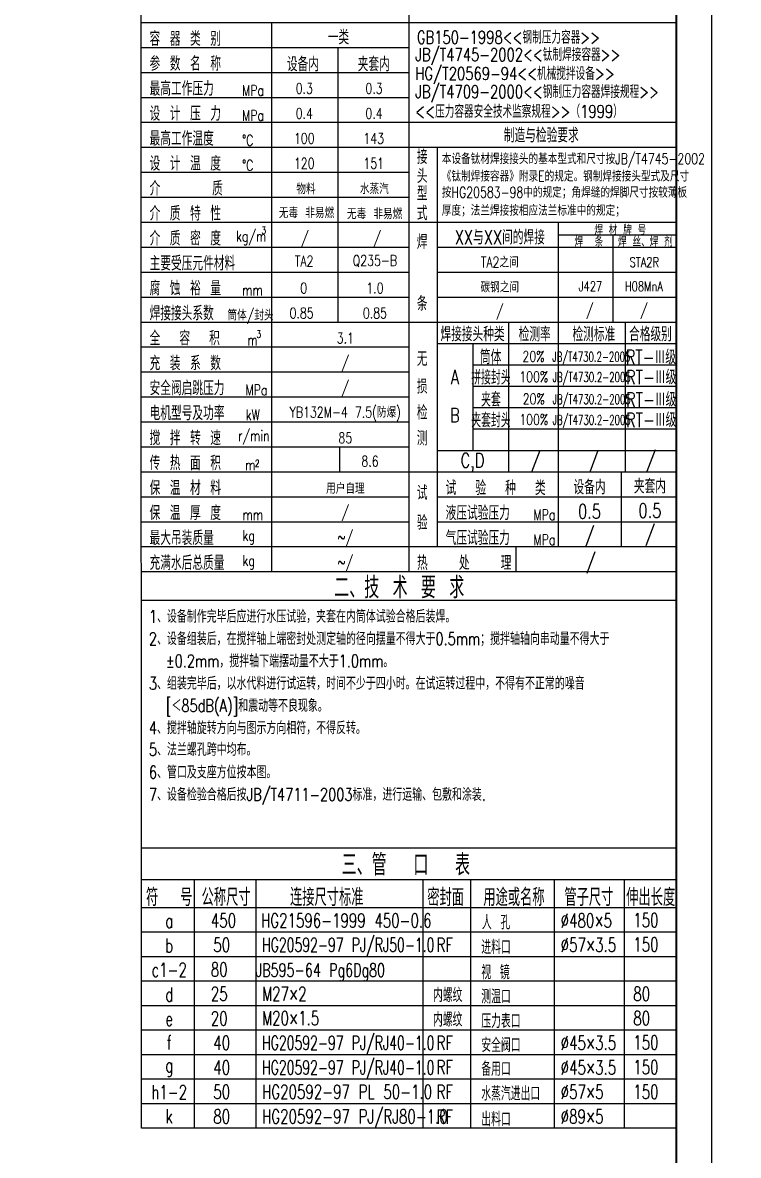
# Model space of a CAD drawing. Header units: millimetres. Extents: x -609 to 19506, y -219 to 17861.
# Drawn here: x 2721 to 5129, y 3017 to 6829 of the extents above; entities that cross this region are included whole.
import ezdxf
from ezdxf.enums import TextEntityAlignment as Align

# ---------------------------------------------------------------- set-up
doc = ezdxf.new("R2010")
doc.units = ezdxf.units.MM
doc.header["$LTSCALE"] = 120
doc.header["$PDMODE"] = 3
for name, color, linetype in [('3', 6, 'Continuous'), ('4', 5, 'Continuous'), ('B', 7, 'Continuous')]:
    doc.layers.add(name, color=color, linetype=linetype)
doc.styles.add('HZ', font='txt', dxfattribs={"width": 0.7, "bigfont": 'hztxt'})
doc.dimstyles.new('ISO-25', dxfattribs={"dimtxt": 2.5, "dimasz": 2.5, "dimexe": 1.25, "dimexo": 0.625, "dimtad": 1, "dimdsep": 46, "dimtxsty": 'Standard', "dimcen": 2.5, "dimadec": 0, "dimazin": 0, "dimtfac": 1, "dimtmove": 0, "dimatfit": 3, "dimfxl": 0, "dimarcsym": 0})

# ---------------------------------------------------------------- blocks, each defined once
blk = doc.blocks.new('*D199')
at = {"layer": 'B', "color": 0, "lineweight": -2}
blk.add_line((17067.2, 5209.7), (17095, 5225.7), dxfattribs=at)
blk.add_arc((17058.7, 5204.7), 36.9, 12.4607, 17.5393, dxfattribs=at)
at = {"layer": 'B', "color": 0}
for points in [[(17092.6, 5215.3), (17095.1, 5216.4), (17090.6, 5223.2)], [(17096, 5212.8), (17093.4, 5212.6), (17095.6, 5204.7)]]:
    blk.add_solid(points, dxfattribs=at)
at = {"layer": 'Defpoints', "color": 0}
for p in [(17056.7, 5204.7), (17058.7, 5204.7), (17067.2, 5209.7), (17095, 5211.1), (17156.7, 5204.7)]:
    blk.add_point(p, dxfattribs=at)

msp = doc.modelspace()

# ---------------------------------------------------------------- linework, layer by layer
at = {"color": 1}
for p, q in [((3121.121, 3108.128), (3120.002, 7008)), ((4920, 4980.002), (3120.002, 4980.002)), ((4921.846, 4050.476), (3120.845, 4050.476)), ((4921.614, 3108.128), (3121.121, 3108.128))]:
    msp.add_line(p, q, dxfattribs=at)
for p, q in [((4020.001, 6912), (4020.001, 4980.002)), ((4920, 6828), (3120.002, 6828)), ((3557.938, 6828), (3557.938, 4980.002)), ((4020.001, 6744), (3120.002, 6744)), ((4020.001, 6660), (3120.002, 6660)), ((4020.001, 6576.001), (3120.002, 6576.001)), ((4920, 6492.001), (3120.002, 6492.001)), ((4920, 6408.001), (3120.002, 6408.001)), ((4116.001, 6408.001), (4116.001, 5064.002)), ((4020.001, 6324.001), (3120.002, 6324.001)), ((4020.001, 6240.001), (3120.002, 6240.001)), ((4020.001, 6156.001), (3120.002, 6156.001)), ((4920, 6156.001), (4020.001, 6156.001)), ((4522.761, 6156.001), (4522.761, 5064.002)), ((4522.761, 6114.001), (4920, 6114.001)), ((4706.337, 6114.001), (4706.337, 5820.001)), ((4020.001, 6072.001), (3120.002, 6072.001)), ((4920, 6072.001), (4116.001, 6072.001)), ((4020.001, 5988.001), (3120.002, 5988.001)), ((4920, 5988.001), (4116.001, 5988.001)), ((4020.001, 5904.001), (3120.002, 5904.001)), ((4920, 5904.001), (4116.001, 5904.001)), ((4920.428, 5820.001), (3120.002, 5820.001)), ((4356.001, 5820.001), (4356.001, 5316.002)), ((4748.483, 5820.001), (4748.483, 5316.002)), ((4020.001, 5736.002), (3120.002, 5736.002)), ((4920, 5748.001), (4116.001, 5748.001)), ((4236.001, 5748.001), (4236.001, 5388.002)), ((4920, 5748.001), (4236.001, 5748.001)), ((4020.001, 5652.002), (3120.002, 5652.002)), ((4920, 5676.004), (4236.001, 5676.004)), ((4920, 5604.007), (4236.001, 5604.007)), ((4020.001, 5568.002), (3120.002, 5568.002)), ((4920, 5532.01), (4236.001, 5532.01)), ((4020.001, 5484.002), (3120.002, 5484.002)), ((4920, 5460.013), (4236.001, 5460.013)), ((4020.001, 5400.002), (3120.002, 5400.002)), ((4920, 5388.002), (4116.001, 5388.002)), ((4920, 5316.002), (3120.002, 5316.002)), ((4735.089, 5316.002), (4735.089, 5064.002)), ((4020.001, 5232.002), (3120.002, 5232.002)), ((4920, 5232.002), (4116.001, 5232.002)), ((4020.001, 5148.002), (3120.002, 5148.002)), ((4920, 5148.002), (4116.001, 5148.002)), ((4920, 5148.002), (4116.001, 5148.002)), ((4920, 5064.002), (3120.002, 5064.002)), ((4380.001, 5064.002), (4380.001, 4980.002)), ((4920, 4884.003), (3120.002, 4884.003)), ((4921.614, 3944.348), (3121.658, 3944.348)), ((3298.355, 3944.348), (3298.355, 3108.128)), ((3505.324, 3944.348), (3505.324, 3108.128)), ((4067.594, 3944.348), (4067.594, 3108.128)), ((4227.779, 3944.348), (4227.779, 3108.128)), ((4509.32, 3944.348), (4509.32, 3108.128)), ((4744.917, 3944.348), (4744.917, 3108.128)), ((4921.614, 3850.11), (3121.658, 3850.11)), ((4921.614, 3767.651), (3121.658, 3767.651)), ((4921.614, 3685.192), (3121.658, 3685.192)), ((4921.614, 3602.734), (3121.658, 3602.734)), ((4921.614, 3520.275), (3121.658, 3520.275)), ((4921.614, 3437.816), (3121.658, 3437.816)), ((4921.614, 3355.446), (3121.658, 3355.446)), ((4921.614, 3272.787), (3121.658, 3272.787)), ((4921.614, 3190.328), (3121.658, 3190.328)), ((4921.614, 3190.328), (3121.658, 3190.328))]:
    msp.add_line(p, q)
at = {"layer": '3'}
msp.add_lwpolyline([(0, 7128), (0, 0), (5040, 0), (5040, 7128)], close=True, dxfattribs=at)
at = {"layer": '4', "const_width": 6}
msp.add_lwpolyline([(120, 7008), (120, 120), (4920, 120), (4920, 7008)], close=True, dxfattribs=at)
at = {"layer": 'B'}
for p, q in [((3782.006, 5820.001), (3782.006, 6744)), ((3786.73, 5400.002), (3786.73, 5316.002))]:
    msp.add_line(p, q, dxfattribs=at)

# ---------------------------------------------------------------- texts
at = {"style": 'HZ'}
for s, height, width, p in [('容 器 类 别', 47.9999, 0.75, (3148.017, 6750.491)), ('GB150-1998<<钢制压力容器>>', 43.19999, 0.75, (4047.249, 6757.694)), ('JB/T4745-2002<<钛制焊接容器>>', 43.19999, 0.75, (4042.036, 6699.447)), ('参 数 名 称', 47.9999, 0.75, (3148.017, 6666.491)), ('HG/T20569-94<<机械搅拌设备>>', 43.19999, 0.75, (4042.036, 6635.663)), ('最高工作压力', 47.9999, 0.75, (3148.017, 6582.491)), ('MPa', 36, 0.75, (3459.117, 6582.491)), ('JB/T4709-2000<<钢制压力容器焊接规程>>', 43.19999, 0.75, (4042.036, 6574.529)), ('<<压力容器安全技术监察规程>>（1999）', 43.19999, 0.75, (4042.036, 6508.085)), ('设 计 压 力', 47.9999, 0.75, (3148.017, 6498.492)), ('MPa', 36, 0.75, (3459.117, 6498.492)), ('最高工作温度', 47.9999, 0.75, (3148.017, 6414.492)), ('%%DC', 36, 0.75, (3459.117, 6414.492)), ('接', 48, 0.75, (4047.182, 6352.762)), ('设 计 温 度', 47.9999, 0.75, (3148.017, 6330.492)), ('%%DC', 36, 0.75, (3459.117, 6330.492)), ('本设备钛材焊接接头的基本型式和尺寸按JB/T4745-2002', 35.99996, 0.75, (4131.209, 6352.555)), ('头', 48, 0.75, (4047.182, 6288.428)), ('《钛制焊接容器》附录E的规定。钢制焊接接头型式及尺寸', 35.99996, 0.75, (4131.209, 6293.863)), ('介     质', 47.9999, 0.75, (3148.017, 6246.492)), ('型', 48, 0.75, (4047.182, 6229.734)), ('按HG20583-98中的规定；角焊缝的焊脚尺寸按较薄板', 35.99996, 0.75, (4131.209, 6239.504)), ('介 质 特 性', 47.9999, 0.75, (3148.017, 6162.492)), ('式', 48, 0.75, (4047.182, 6163.441)), ('厚度；法兰焊接按相应法兰标准中的规定；', 35.99996, 0.75, (4131.209, 6178.78)), ('3', 24, 0.75, (3524.633, 6117.623)), ('介 质 密 度', 47.9999, 0.75, (3148.017, 6078.492)), ('kg/m', 36, 0.75, (3439.116, 6091.874)), ('焊', 48, 0.75, (4047.182, 6066.455)), ('主要受压元件材料', 47.9999, 0.75, (3148.017, 5994.492)), ('腐 蚀 裕 量', 47.9999, 0.75, (3148.017, 5910.492)), ('mm', 36, 0.75, (3459.47, 5910.492)), ('条', 48, 0.75, (4047.182, 5859.204)), ('焊接接头系数', 47.9999, 0.75, (3148.017, 5826.492)), ('筒体/封头', 36, 0.75, (3410.167, 5826.492)), ('全  容  积', 47.9999, 0.75, (3148.017, 5742.492)), ('m', 36, 0.75, (3476.798, 5742.492)), ('3', 24, 0.75, (3507.546, 5768.241)), ('无', 48, 0.75, (4047.182, 5672.946)), ('充 装 系 数', 47.9999, 0.75, (3148.017, 5658.493)), ('安全阀启跳压力', 47.9999, 0.75, (3148.017, 5574.493)), ('MPa', 36, 0.75, (3470.639, 5574.493)), ('损', 48, 0.75, (4047.182, 5580.089)), ('电机型号及功率', 47.9999, 0.75, (3148.017, 5490.493)), ('检', 48, 0.75, (4047.182, 5492.114)), ('kW', 36, 0.75, (3471.638, 5490.493)), ('搅 拌 转 速', 47.9999, 0.75, (3148.017, 5406.493)), ('r/min', 36, 0.75, (3445.599, 5420.36)), ('测', 48, 0.75, (4047.182, 5405.983)), ('传 热 面 积', 47.9999, 0.75, (3148.017, 5322.493)), ('m', 36, 0.75, (3469.635, 5322.493)), ('2', 24, 0.75, (3502.417, 5333.574)), ('保 温 材 料', 47.9999, 0.75, (3148.017, 5238.493)), ('试', 48, 0.75, (4047.182, 5221.841)), ('试  验  种  类', 47.9999, 0.75, (4144.016, 5238.493)), ('保 温 厚 度', 47.9999, 0.75, (3148.017, 5154.493)), ('液压试验压力', 47.9999, 0.75, (4144.016, 5154.493)), ('MPa', 36, 0.75, (4439.447, 5154.493)), ('mm', 36, 0.75, (3460.695, 5154.493)), ('验', 48, 0.75, (4047.182, 5122.171)), ('最大吊装质量', 47.9999, 0.75, (3148.017, 5070.493)), ('kg', 36, 0.75, (3460.695, 5084.36)), ('气压试验压力', 47.9999, 0.75, (4144.016, 5070.493)), ('MPa', 36, 0.75, (4439.447, 5070.493)), ('充满水后总质量', 47.9999, 0.75, (3148.017, 4986.493)), ('kg', 36, 0.75, (3460.695, 5000.36)), ('热   处   理', 47.9999, 0.75, (4048.016, 4986.493)), ('二、技 术 要 求', 71.9999, 0.7, (3769.456, 4891.372)), ('1、设备制作完毕后应进行水压试验，夹套在内筒体试验合格后装焊。', 42.4911, 0.75, (3145.645, 4809.001)), ('2、设备组装后，在搅拌轴上端密封处测定轴的径向摆量不得大于0.5mm；搅拌轴轴向串动量不得大于', 42.4911, 0.75, (3145.666, 4734)), ('  %%P0.2mm，搅拌轴下端摆动量不大于1.0mm。', 42.4911, 0.75, (3145.688, 4659.003)), ('3、组装完毕后，以水代料进行试运转，时间不少于四小时。在试运转过程中，不得有不正常的噪音', 42.4911, 0.75, (3145.71, 4584.003)), ('  [＜85dB(A)]和震动等不良现象。', 42.4911, 0.75, (3145.732, 4509.003)), ('4、搅拌轴旋转方向与图示方向相符，不得反转。', 42.4911, 0.75, (3145.754, 4434.003)), ('5、法兰螺孔跨中均布。', 42.4911, 0.75, (3145.776, 4361.392)), ('6、管口及支座方位按本图。', 42.4911, 0.75, (3145.776, 4284.921)), ('7、设备检验合格后按JB/T4711-2003标准，进行运输、包敷和涂装.', 42.4911, 0.75, (3145.798, 4209.921)), ('450', 47.1193, 0.7, (3354.176, 3783.696)), ('HG21596-1999 450-0.6', 47.11927, 0.7, (3523.141, 3783.49)), ('人 孔', 47.1193, 0.7, (4266.129, 3777.114)), ('%%C480×5', 47.1193, 0.7, (4531.244, 3783.955)), ('150', 47.1193, 0.7, (4775.371, 3784.231)), ('50', 47.1193, 0.7, (3362.47, 3701.784)), ('HG20592-97 PJ/RJ50-1.0', 47.11927, 0.65, (3526.526, 3701.496)), ('进料口', 47.1193, 0.7, (4264.145, 3693.869)), ('%%C57×3.5', 47.1193, 0.7, (4531.244, 3701.326)), ('150', 47.1193, 0.7, (4775.371, 3702.237)), ('80', 47.1193, 0.7, (3354.176, 3618.779)), ('JB595-64 Pg6Dg80', 44.76331, 0.7, (3505.324, 3617.976)), ('视 镜', 47.1193, 0.7, (4264.145, 3609.26)), ('25', 47.1193, 0.7, (3354.176, 3536.32)), ('M27×2', 47.1193, 0.7, (3526.526, 3537.037)), ('80', 47.1193, 0.7, (4775.371, 3537.037)), ('测温口', 47.1193, 0.7, (4264.145, 3527.518)), ('20', 47.1193, 0.7, (3354.176, 3453.861)), ('M20×1.5', 47.1193, 0.7, (3526.526, 3454.578)), ('压力表口', 47.1193, 0.7, (4264.145, 3445.06)), ('80', 47.1193, 0.7, (4775.371, 3454.578)), ('40', 47.1193, 0.7, (3362.47, 3371.949)), ('HG20592-97 PJ/RJ40-1.0', 47.11927, 0.65, (3526.526, 3371.661)), ('安全阀口', 47.1193, 0.7, (4264.145, 3364.034)), ('%%C45×3.5', 47.1193, 0.7, (4531.244, 3371.491)), ('150', 47.1193, 0.7, (4775.371, 3372.402)), ('40', 47.1193, 0.7, (3362.47, 3289.291)), ('HG20592-97 PJ/RJ40-1.0', 47.11927, 0.65, (3526.526, 3289.202)), ('备用口', 47.1193, 0.7, (4264.145, 3284.01)), ('%%C45×3.5', 47.1193, 0.7, (4531.244, 3289.032)), ('150', 47.1193, 0.7, (4775.371, 3289.744)), ('50', 47.1193, 0.7, (3362.47, 3206.832)), ('HG20592-97 PL 50-1.0', 47.11927, 0.7, (3526.526, 3206.373)), ('水蒸汽进出口', 47.1193, 0.7, (4264.145, 3201.108)), ('%%C57×5', 47.1193, 0.7, (4531.244, 3206.373)), ('150', 47.1193, 0.7, (4775.371, 3207.115)), ('80', 47.1193, 0.7, (3362.47, 3124.085)), ('HG20592-97 PJ/RJ80-1.0', 47.11927, 0.7, (3526.526, 3124.085)), ('出料口', 47.1193, 0.7, (4264.145, 3114.566)), ('%%C89×5', 47.1193, 0.7, (4531.244, 3124.003))]:
    msp.add_text(s, height=height, dxfattribs=dict(at, width=width)).set_placement(p)
for s, height, width, p in [('一类', 47.9999, 0.75, (3783.349, 6781.849)), ('设备内', 47.9999, 0.75, (3664.045, 6691.088)), ('夹套内', 47.9999, 0.75, (3902.364, 6691.088)), ('0.3', 36, 0.75, (3668.427, 6607.089)), ('0.3', 36, 0.75, (3903.243, 6607.089)), ('0.4', 36, 0.75, (3668.427, 6523.089)), ('0.4', 36, 0.75, (3903.243, 6523.089)), ('100', 36, 0.75, (3668.427, 6439.089)), ('143', 36, 0.75, (3902.157, 6439.089)), ('制造与检验要求', 47.9999, 0.75, (4465.734, 6451.964)), ('120', 36, 0.75, (3668.427, 6355.089)), ('151', 36, 0.75, (3902.157, 6355.089)), ('物料', 36, 0.75, (3674.319, 6271.089)), ('水蒸汽', 36, 0.75, (3904.228, 6271.089)), ('无毒 非易燃', 36, 0.75, (3676.021, 6190.565)), ('无毒 非易燃', 36, 0.75, (3905.179, 6187.089)), ('焊 材 牌 号', 28.8, 0.75, (4731.542, 6133.026)), ('/', 36, 0.75, (3670.967, 6103.089)), ('/', 36, 0.75, (3914.176, 6103.089)), ('XX与XX间的焊接', 47.9999, 0.75, (4326.192, 6108.472)), ('焊  条', 28.8, 0.75, (4625.913, 6093.4)), ('焊 丝、焊 剂', 28.8, 0.75, (4816.193, 6093.4)), ('TA2', 36, 0.75, (3667.992, 6026.181)), ('Q235-B', 36, 0.75, (3905.987, 6026.181)), ('TA2之间', 36, 0.75, (4326.192, 6024.472)), ('STA2R', 32.4, 0.75, (4812.64, 6022.406)), ('0', 36, 0.75, (3666.62, 5935.089)), ('1.0', 36, 0.75, (3906.249, 5935.089)), ('碳钢之间', 36, 0.75, (4326.192, 5940.472)), ('J427', 32.4, 0.75, (4631.035, 5941.174)), ('H08MnA', 32.4, 0.75, (4811.108, 5941.174)), ('/', 36, 0.75, (4326.192, 5856.472)), ('/', 36, 0.75, (4629.082, 5859.19)), ('/', 36, 0.75, (4811.091, 5859.19)), ('0.85', 36, 0.75, (3659.663, 5851.089)), ('0.85', 36, 0.75, (3906.249, 5851.089)), ('焊接接头种类', 47.9999, 0.75, (4234.553, 5782.595)), ('检测率', 47.9999, 0.75, (4443.489, 5782.595)), ('检测标准', 47.9999, 0.75, (4642.739, 5782.595)), ('合格级别', 47.9999, 0.75, (4833.139, 5782.595)), ('3.1', 36, 0.75, (3806.63, 5767.09)), ('筒体', 47.9999, 0.75, (4295.423, 5705.457)), ('20%', 36, 0.75, (4439.438, 5705.457)), ('JB/T4730.2-2005', 32.39996, 0.65, (4634.282, 5701.81)), ('RT-Ⅲ级', 47.9999, 0.75, (4834.375, 5705.457)), ('/', 36, 0.75, (3806.63, 5683.09)), ('A', 48, 0.75, (4175.03, 5635.892)), ('拼接封头', 47.9999, 0.6, (4296.409, 5636.978)), ('100%', 36, 0.75, (4440.424, 5636.978)), ('JB/T4730.2-2005', 32.39996, 0.65, (4635.268, 5633.331)), ('RT-Ⅲ级', 47.9999, 0.75, (4835.361, 5638.032)), ('/', 36, 0.75, (3806.63, 5599.09)), ('夹套', 47.9999, 0.6, (4296.409, 5562.539)), ('20%', 36, 0.75, (4440.424, 5562.539)), ('JB/T4730.2-2005', 32.39996, 0.65, (4635.268, 5558.892)), ('RT-Ⅲ级', 47.9999, 0.75, (4835.361, 5562.539)), ('YB132M-4 7.5(防爆)', 35.99996, 0.75, (3806.63, 5515.09)), ('B', 48, 0.75, (4175.03, 5507.678)), ('夹套封头', 47.9999, 0.6, (4296.409, 5492.984)), ('100%', 36, 0.75, (4440.424, 5492.984)), ('JB/T4730.2-2005', 32.39996, 0.65, (4635.268, 5489.337)), ('RT-Ⅲ级', 47.9999, 0.75, (4835.361, 5494.038)), ('85', 36, 0.75, (3806.63, 5431.09)), ('C,D', 47.9999, 0.75, (4234.553, 5348.188)), ('/', 48, 0.75, (4447.233, 5352.473)), ('/', 48, 0.75, (4642.739, 5352.473)), ('/', 48, 0.75, (4835.361, 5354.776)), ('8.6', 36, 0.75, (3889.605, 5352.752)), ('用户自理', 36, 0.75, (3806.63, 5263.09)), ('设备内', 47.9999, 0.75, (4628.058, 5267.67)), ('夹套内', 47.9999, 0.75, (4831.306, 5270.579)), ('/', 36, 0.75, (3806.63, 5179.09)), ('0.5', 47.9999, 0.75, (4628.058, 5183.67)), ('0.5', 47.9999, 0.75, (4831.306, 5186.579)), ('~/', 36, 0.75, (3806.63, 5095.09)), ('/', 48, 0.75, (4628.058, 5099.671)), ('/', 48, 0.75, (4831.306, 5104.882)), ('~/', 36, 0.75, (3806.63, 5011.09)), ('/', 48, 0.75, (4632.583, 5011.09)), ('三、管  口  表', 71.9999, 0.7, (4010.345, 3998.302)), ('符  号', 58.8991, 0.7, (3214.046, 3888.333)), ('公称尺寸', 58.8991, 0.7, (3405.358, 3888.333)), ('连接尺寸标准', 58.8991, 0.7, (3744.173, 3888.333)), ('密封面', 58.8991, 0.7, (4144.07, 3888.333)), ('用途或名称', 58.8991, 0.7, (4373.878, 3888.333)), ('管子尺寸', 58.8991, 0.7, (4625.88, 3888.333)), ('伸出长度', 58.8991, 0.7, (4834.059, 3888.333)), ('a', 47.119, 0.7, (3214.046, 3805.874)), ('b', 47.119, 0.7, (3214.046, 3723.415)), ('RF', 47.1193, 0.7, (4141.25, 3725.565)), ('c1-2', 47.1193, 0.7, (3214.046, 3640.956)), ('内螺纹', 47.1193, 0.7, (4151.084, 3558.498)), ('d', 47.119, 0.7, (3214.046, 3558.498)), ('e', 47.119, 0.7, (3214.046, 3476.039)), ('内螺纹', 47.1193, 0.7, (4151.084, 3476.039)), ('f', 47.119, 0.7, (3214.046, 3396.277)), ('RF', 47.1193, 0.7, (4141.25, 3395.73)), ('g', 47.119, 0.7, (3214.046, 3312.298)), ('RF', 47.1193, 0.7, (4141.25, 3313.071)), ('h1-2', 47.1193, 0.7, (3214.046, 3229.839)), ('RF', 47.1193, 0.7, (4141.25, 3230.443)), ('k', 47.119, 0.7, (3214.046, 3148.242)), ('RF', 47.1193, 0.7, (4141.25, 3146.263))]:
    msp.add_text(s, height=height, dxfattribs=dict(at, width=width)).set_placement(p, align=Align.MIDDLE)

# ---------------------------------------------------------------- dimensions: what is measured, and where the dimension line sits
at = {"layer": 'B'}
dim = msp.add_angular_dim_2l(base=(17095.019, 5211.147), line1=((17058.722, 5204.746), (17067.222, 5209.654)), line2=((17056.722, 5204.746), (17156.722, 5204.746)), text=' ', dimstyle='ISO-25', override={"dimtxt": 8, "dimasz": 8, "dimexe": 5, "dimexo": 0, "dimgap": 1, "dimdec": 0, "dimtxsty": 'HZ', "dimcen": 4, "dimazin": 2}, dxfattribs=at)
dim.commit()
dim.dimension.update_dxf_attribs({"geometry": '*D199', "text_midpoint": (-609.064, 17861.265)})

doc.saveas('drawing.dxf')
